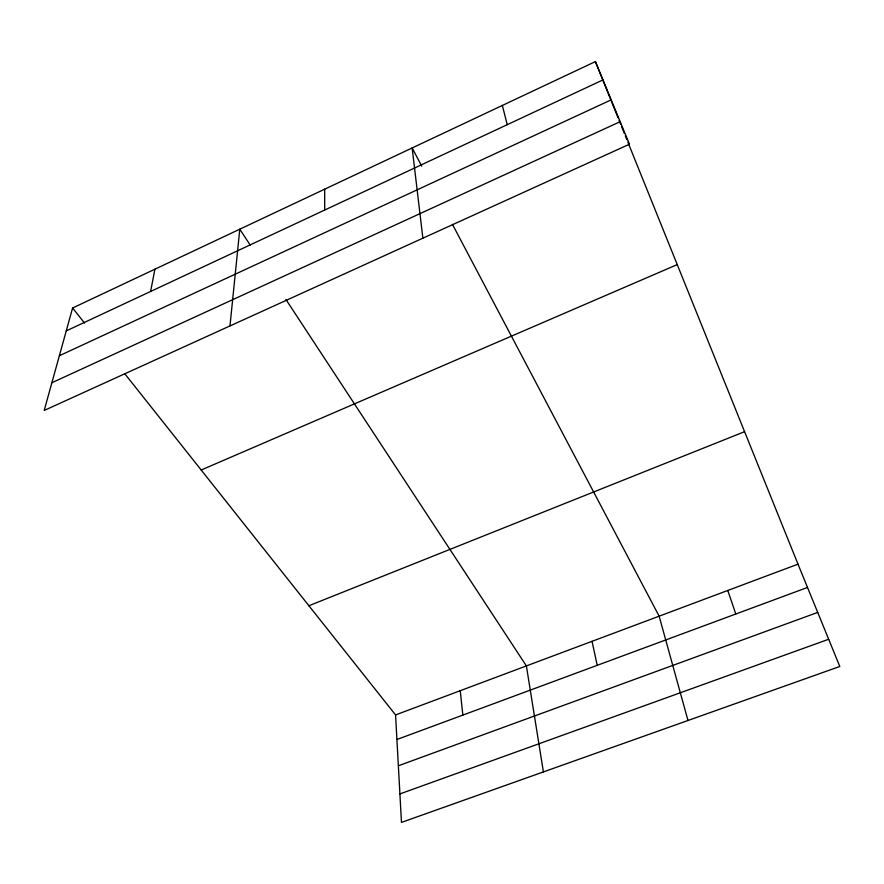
<?xml version="1.0" encoding="UTF-8"?>
<svg xmlns="http://www.w3.org/2000/svg" width="884" height="884" viewBox="0 0 884 884"><rect width="100%" height="100%" fill="white"/><g stroke="black" fill="none" stroke-linecap="round" stroke-linejoin="round"><path stroke-width="1.33" d="M229.984 325.942L239.785 229.199L250.371 245.321M150.6 291.466L154.932 269.189M72.599 307.997L44.2 410.452L629.474 144.202L595.396 61.593L72.599 307.997L84.61 323.124M66.245 330.914L602.954 79.914M59.372 355.733L611.187 99.859M51.88 382.739L620.181 121.672M201.187 470.012L677.232 264.603M308.903 605.739L744.593 431.679M395.568 714.935L797.998 564.158L839.8 666.481L401.469 822.407L395.568 714.935L124.909 373.899M396.916 739.51L807.512 587.451M398.364 765.776L817.711 612.413M399.899 793.931L828.684 639.254M285.908 299.466L526.389 665.917L543.406 771.909M421.745 166.148L412.154 147.959L422.872 238.183M452.442 224.348L659.144 616.181L687.995 720.482M595.396 61.593L618.082 117.87M619.109 120.423L620.656 124.257M621.695 126.821L624.27 133.219M625.297 135.771L626.844 139.606M627.883 142.169L797.998 564.158M727.786 590.468L735.797 614.004M502.344 105.45L507.239 124.677M592.037 641.32L597.23 665.321M460.244 690.702L462.84 715.09M324.671 189.187L324.704 210.038"/></g></svg>
